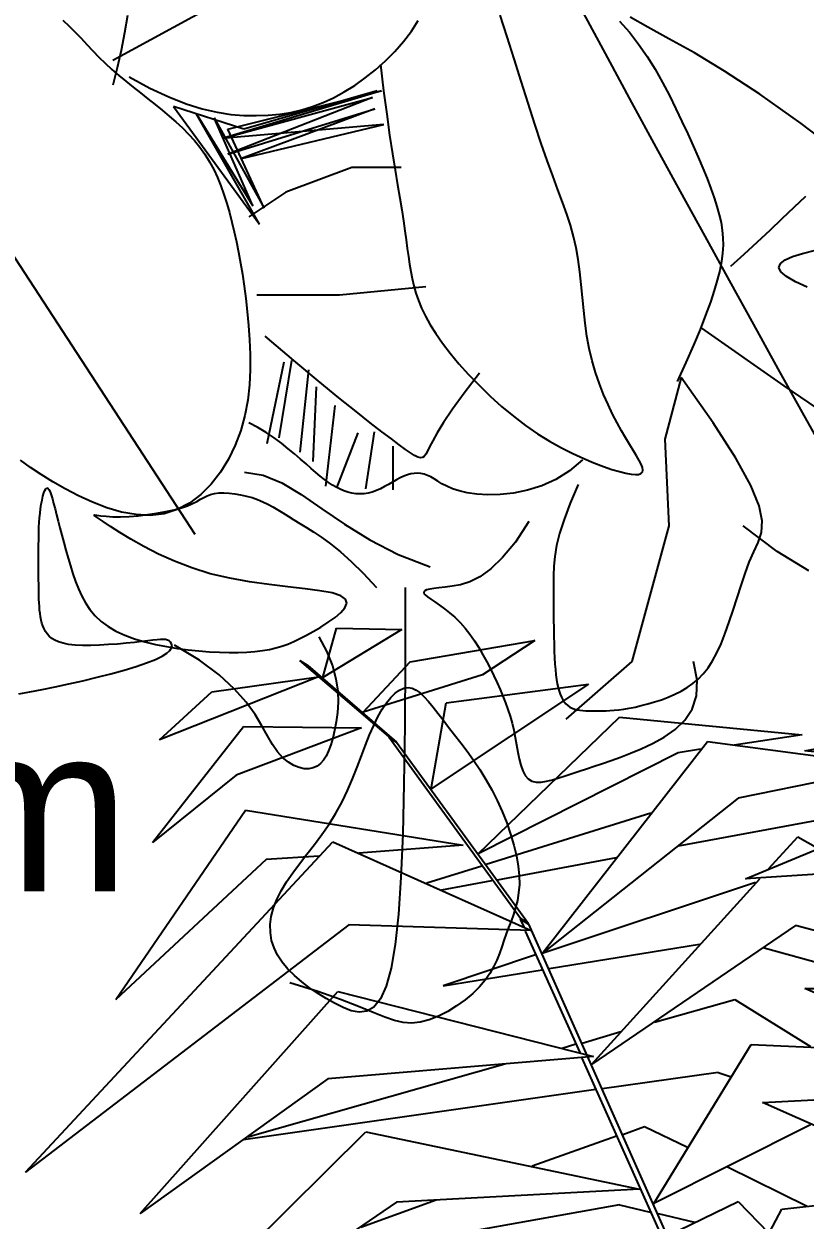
# Model space of a CAD drawing. Header units: metres. Extents: x 10 to 239, y 2 to 253.
# Drawn here: x 88.814 to 90.664, y 92.052 to 94.884 of the extents above; entities that cross this region are included whole.
import ezdxf

# ---------------------------------------------------------------- set-up
doc = ezdxf.new("R2010")
doc.units = ezdxf.units.M
doc.header["$MEASUREMENT"] = 0
for name, color, linetype in [('1', 7, 'Continuous'), ('1gris oscuro', 253, 'Continuous'), ('cot200', 9, 'Continuous')]:
    doc.layers.add(name, color=color, linetype=linetype)
doc.layers.add('barrera', color=7, linetype='Continuous', lineweight=0, true_color=0x9dbb63)
doc.layers.add('bloques ARBOLES', color=7, linetype='Continuous', true_color=0xb8d897)
doc.styles.add('Annotative', font='arial.ttf')

# ---------------------------------------------------------------- blocks, each defined once
blk = doc.blocks.new('A$C6F4E7DED')
for p, q in [((832.63, 623.35), (843.58, 629.59)), ((920.66, 617.45), (925.09, 630.84)), ((1105.67, 636.1), (1167.57, 602.6)), ((1158.35, 630.6), (1160.28, 619.83)), ((819.37, 616.16), (832.63, 623.35)), ((850.34, 627.08), (844.12, 620.19)), ((980.64, 620.83), (976.28, 627.51)), ((1322.96, 623.06), (1116.26, 306.06)), ((1194.82, 624.13), (1191.07, 620.36)), ((1198.77, 627.73), (1194.82, 624.13)), ((803.46, 607.26), (819.37, 616.16)), ((844.12, 620.19), (838.36, 612.81)), ((916.21, 603.57), (920.66, 617.45)), ((985.59, 614.37), (980.64, 620.83)), ((991.05, 608.17), (985.59, 614.37)), ((1160.28, 619.83), (1162.42, 608.88)), ((1187.43, 616.49), (1183.82, 612.55)), ((1191.07, 620.36), (1187.43, 616.49)), ((784.57, 595.95), (803.46, 607.26)), ((838.36, 612.81), (833.01, 605.05)), ((996.92, 602.28), (991.05, 608.17)), ((1162.42, 608.88), (1164.84, 597.92)), ((1180.16, 608.58), (1176.35, 604.65)), ((1183.82, 612.55), (1180.16, 608.58)), ((833.01, 605.05), (828.04, 597.02)), ((911.81, 589.56), (916.21, 603.57)), ((1003.11, 596.75), (996.92, 602.28)), ((999.92, 600.02), (997.99, 583.57)), ((1172.34, 600.79), (1168.14, 596.99)), ((1176.35, 604.65), (1172.34, 600.79)), ((762.37, 581.48), (784.57, 595.95)), ((828.04, 597.02), (823.41, 588.82)), ((1009.53, 591.63), (1003.11, 596.75)), ((1016.09, 586.98), (1009.53, 591.63)), ((1157.25, 592.29), (1144.29, 585.32)), ((1163.79, 593.24), (1159.33, 589.54)), ((1168.14, 596.99), (1163.79, 593.24)), ((1164.84, 597.92), (1167.57, 587.14)), ((823.41, 588.82), (819.08, 580.57)), ((907.49, 575.81), (911.81, 589.56)), ((1022.71, 582.84), (1016.09, 586.98)), ((1144.29, 585.32), (1132.43, 579.77)), ((1154.79, 585.88), (1150.21, 582.25)), ((1159.33, 589.54), (1154.79, 585.88)), ((736.53, 563.13), (762.37, 581.48)), ((819.08, 580.57), (815.03, 572.39)), ((997.99, 583.57), (996.09, 568.88)), ((1095.51, 559.56), (999.32, 583.59)), ((999.32, 583.59), (1098.34, 553.91)), ((1002.15, 583.59), (1085.61, 559.56)), ((1098.34, 553.91), (1004.98, 579.35)), ((1004.98, 579.35), (1095.51, 544.01)), ((1029.3, 579.25), (1022.71, 582.84)), ((1035.9, 576.21), (1029.3, 579.25)), ((1132.43, 579.77), (1121.55, 575.5)), ((1145.64, 578.64), (1141.1, 575.03)), ((1150.21, 582.25), (1145.64, 578.64)), ((815.03, 572.39), (811.22, 564.37)), ((903.32, 562.7), (907.49, 575.81)), ((1095.51, 544.01), (1003.57, 572.28)), ((1003.57, 572.28), (1087.02, 541.18)), ((1042.53, 573.68), (1035.9, 576.21)), ((1049.25, 571.65), (1042.53, 573.68)), ((1056.09, 570.09), (1049.25, 571.65)), ((1063.09, 568.98), (1056.09, 570.09)), ((1129.46, 573.69), (1075.71, 500.2)), ((1075.71, 500.2), (1115.31, 569.45)), ((1115.31, 569.45), (1079.95, 511.5)), ((1085.61, 559.56), (1129.46, 573.69)), ((1102.25, 570.17), (1093.6, 568.83)), ((1111.52, 572.35), (1102.25, 570.17)), ((1121.55, 575.5), (1111.52, 572.35)), ((1136.63, 571.43), (1132.27, 567.79)), ((1141.1, 575.03), (1136.63, 571.43)), ((706.71, 540.16), (736.53, 563.13)), ((811.22, 564.37), (807.62, 556.62)), ((899.34, 550.63), (903.32, 562.7)), ((996.09, 568.88), (994.23, 555.81)), ((1087.02, 541.18), (997.91, 562.39)), ((997.91, 562.39), (1096.92, 553.91)), ((1070.29, 568.3), (1063.09, 568.98)), ((1077.73, 568.02), (1070.29, 568.3)), ((1104, 566.63), (1072.88, 510.09)), ((1085.46, 568.16), (1077.73, 568.02)), ((1079.95, 511.5), (1104, 566.63)), ((1093.6, 568.83), (1085.46, 568.16)), ((1128.04, 564.1), (1123.97, 560.32)), ((1132.27, 567.79), (1128.04, 564.1)), ((807.62, 556.62), (804.23, 549.17)), ((994.23, 555.81), (992.46, 544.19)), ((1072.88, 510.09), (1095.51, 559.56)), ((1120.09, 556.44), (1116.43, 552.41)), ((1123.97, 560.32), (1120.09, 556.44)), ((804.23, 549.17), (801.07, 542.01)), ((895.59, 539.86), (899.34, 550.63)), ((1113, 548.21), (1109.85, 543.81)), ((1116.43, 552.41), (1113, 548.21)), ((801.07, 542.01), (798.16, 535.17)), ((892.11, 530.28), (895.59, 539.86)), ((992.46, 544.19), (990.78, 533.85)), ((1107, 539.2), (1104.41, 534.37)), ((1109.85, 543.81), (1107, 539.2)), ((798.16, 535.17), (795.52, 528.64)), ((987.03, 535.6), (1017.98, 535.6)), ((990.78, 533.85), (989.22, 524.64)), ((1017.98, 535.6), (1059.24, 520.13)), ((1104.41, 534.37), (1102.07, 529.33)), ((795.52, 528.64), (793.15, 522.46)), ((888.89, 521.67), (892.11, 530.28)), ((989.22, 524.64), (987.82, 516.4)), ((1099.94, 524.1), (1098, 518.68)), ((1102.07, 529.33), (1099.94, 524.1)), ((740.92, 510.73), (733.64, 517.69)), ((791.07, 516.61), (789.3, 511.11)), ((793.15, 522.46), (791.07, 516.61)), ((885.96, 513.8), (888.89, 521.67)), ((1059.24, 520.13), (1082.46, 504.67)), ((1098, 518.68), (1096.22, 513.08)), ((748.38, 503.62), (740.92, 510.73)), ((789.3, 511.11), (787.85, 505.96)), ((883.33, 506.45), (885.96, 513.8)), ((987.82, 516.4), (986.6, 508.97)), ((1096.22, 513.08), (1094.57, 507.31)), ((756.05, 496.36), (748.38, 503.62)), ((787.85, 505.96), (786.73, 501.07)), ((881.02, 499.41), (883.33, 506.45)), ((985.56, 502.19), (984.68, 495.97)), ((986.6, 508.97), (985.56, 502.19)), ((1094.57, 507.31), (1093.03, 501.39)), ((763.97, 488.96), (756.05, 496.36)), ((785.96, 496.32), (785.54, 491.62)), ((786.73, 501.07), (785.96, 496.32)), ((879.05, 492.45), (881.02, 499.41)), ((984.68, 495.97), (983.92, 490.24)), ((1091.56, 495.3), (1090.18, 489.03)), ((1093.03, 501.39), (1091.56, 495.3)), ((772.17, 481.42), (763.97, 488.96)), ((785.54, 491.62), (785.48, 486.87)), ((785.48, 486.87), (785.79, 481.94)), ((877.42, 485.34), (879.05, 492.45)), ((983.92, 490.24), (983.21, 484.91)), ((1090.18, 489.03), (1088.86, 482.53)), ((735.83, 481.83), (728.47, 483.72)), ((741.96, 479.87), (735.83, 481.83)), ((746.62, 477.78), (741.96, 479.87)), ((780.7, 473.75), (772.17, 481.42)), ((785.79, 481.94), (786.49, 476.74)), ((876.13, 477.93), (877.42, 485.34)), ((982.53, 479.91), (981.82, 475.14)), ((983.21, 484.91), (982.53, 479.91)), ((1088.86, 482.53), (1087.62, 475.77)), ((749.57, 475.53), (746.62, 477.78)), ((749.32, 470.31), (750.55, 473.06)), ((750.55, 473.06), (749.57, 475.53)), ((786.49, 476.74), (787.58, 471.17)), ((875.11, 470.22), (876.13, 477.93)), ((981.82, 475.14), (981.05, 470.54)), ((1087.62, 475.77), (1086.46, 468.71)), ((740.13, 464.03), (745.74, 467.27)), ((745.74, 467.27), (749.32, 470.31)), ((787.58, 471.17), (789.08, 465.11)), ((789.08, 465.11), (791.02, 458.49)), ((874.27, 462.31), (875.11, 470.22)), ((980.15, 466.02), (979.09, 461.5)), ((981.05, 470.54), (980.15, 466.02)), ((1086.46, 468.71), (1085.37, 461.31)), ((732.91, 460.71), (740.13, 464.03)), ((791.02, 458.49), (793.44, 451.19)), ((873.49, 454.26), (874.27, 462.31)), ((971.55, 460.86), (1025.72, 455.71)), ((977.8, 456.93), (976.21, 452.26)), ((979.09, 461.5), (977.8, 456.93)), ((1085.37, 461.31), (1084.35, 453.54)), ((793.44, 451.19), (796.39, 443.14)), ((872.7, 446.15), (873.49, 454.26)), ((976.21, 452.26), (974.24, 447.44)), ((1025.72, 455.71), (1077.3, 455.71)), ((1084.35, 453.54), (1083.42, 445.35)), ((796.39, 443.14), (799.9, 434.25)), ((871.79, 438.05), (872.7, 446.15)), ((971.83, 442.42), (968.91, 437.14)), ((974.24, 447.44), (971.83, 442.42)), ((1083.42, 445.35), (1082.57, 436.73)), ((747.17, 399.01), (798.75, 435.09)), ((799.9, 434.25), (804.02, 424.42)), ((870.68, 430.04), (871.79, 438.05)), ((968.91, 437.14), (965.4, 431.57)), ((1082.57, 436.73), (1081.9, 427.75)), ((869.25, 422.21), (870.68, 430.04)), ((965.4, 431.57), (961.24, 425.64)), ((1054.2, 414.79), (1072.14, 429.94)), ((1081.9, 427.75), (1081.51, 418.49)), ((804.02, 424.42), (808.78, 413.56)), ((867.45, 414.6), (869.25, 422.21)), ((956.38, 419.34), (950.87, 412.76)), ((961.24, 425.64), (956.38, 419.34)), ((808.78, 413.56), (814.23, 401.59)), ((865.31, 407.27), (867.45, 414.6)), ((950.87, 412.76), (944.82, 406.01)), ((1038.91, 402.06), (1054.2, 414.79)), ((1055.7, 414.86), (1063.69, 366.39)), ((1060.49, 413.8), (1071.15, 362.66)), ((1081.51, 418.49), (1081.51, 409.03)), ((862.89, 400.24), (865.31, 407.27)), ((938.03, 406.74), (947.51, 394.38)), ((944.82, 406.01), (938.29, 399.23)), ((1045.03, 409), (1050.37, 357.34)), ((1081.51, 409.03), (1082, 399.45)), ((705.91, 370.66), (747.17, 399.01)), ((791.62, 375.73), (811.65, 404.17)), ((811.65, 404.17), (821.97, 365.51)), ((860.28, 393.54), (862.89, 400.24)), ((938.29, 399.23), (931.39, 392.52)), ((1026.01, 391.48), (1038.91, 402.06)), ((1040.24, 398.35), (1042.37, 351.48)), ((1082, 399.45), (1083.08, 389.85)), ((857.52, 387.2), (860.28, 393.54)), ((931.39, 392.52), (924.18, 386.02)), ((947.51, 394.38), (954.87, 384.21)), ((1015.24, 382.8), (1026.01, 391.48)), ((1083.08, 389.85), (1084.85, 380.3)), ((854.68, 381.25), (857.52, 387.2)), ((924.18, 386.02), (916.77, 379.84)), ((954.87, 384.21), (960.42, 375.98)), ((1006.34, 375.77), (1015.24, 382.8)), ((1028.51, 386.63), (1032.24, 354.14)), ((777.39, 353.54), (791.62, 375.73)), ((849.05, 370.66), (851.84, 375.73)), ((851.84, 375.73), (854.68, 381.25)), ((916.77, 379.84), (909.23, 374.1)), ((960.42, 375.98), (964.46, 369.48)), ((999.06, 370.14), (1006.34, 375.77)), ((1076.83, 372.81), (1082.46, 375.82)), ((1084.85, 380.3), (1087.42, 370.9)), ((846.38, 366.07), (849.05, 370.66)), ((901.64, 368.9), (894.11, 364.25)), ((909.23, 374.1), (901.64, 368.9)), ((964.46, 369.48), (967.29, 364.47)), ((993.14, 365.66), (999.06, 370.14)), ((1003.99, 370.12), (1009.32, 334.44)), ((1014.12, 369.59), (1027.44, 334.97)), ((1066.62, 366.31), (1071.56, 369.62)), ((1071.56, 369.62), (1076.83, 372.81)), ((1087.42, 370.9), (1090.87, 361.74)), ((821.97, 365.51), (819.39, 311.39)), ((841.62, 358.28), (843.88, 361.95)), ((843.88, 361.95), (846.38, 366.07)), ((886.72, 360.12), (879.57, 356.49)), ((894.11, 364.25), (886.72, 360.12)), ((967.29, 364.47), (969.22, 360.72)), ((969.22, 360.72), (970.54, 357.99)), ((984.37, 359.17), (988.32, 362.07)), ((988.32, 362.07), (993.14, 365.66)), ((992.26, 361.07), (992.26, 333.9)), ((1053.71, 356.25), (1057.71, 359.56)), ((1057.71, 359.56), (1062.01, 362.93)), ((1062.01, 362.93), (1066.62, 366.31)), ((1090.87, 361.74), (1095.16, 352.98)), ((768.12, 336.58), (777.39, 353.54)), ((836.78, 349.83), (838.01, 352.23)), ((838.01, 352.23), (839.64, 355.04)), ((839.64, 355.04), (841.62, 358.28)), ((872.73, 353.35), (866.31, 350.67)), ((879.57, 356.49), (872.73, 353.35)), ((873.55, 352.63), (881.61, 345.71)), ((970.54, 357.99), (971.55, 356.06)), ((971.55, 356.06), (972.54, 354.73)), ((972.54, 354.73), (973.63, 353.98)), ((973.63, 353.98), (974.93, 353.81)), ((974.93, 353.81), (976.55, 354.24)), ((976.55, 354.24), (978.59, 355.26)), ((978.59, 355.26), (981.17, 356.91)), ((981.17, 356.91), (984.37, 359.17)), ((1032.24, 354.14), (1034.37, 336.03)), ((1046.56, 350.05), (1050, 353.06)), ((1050, 353.06), (1053.71, 356.25)), ((1095.16, 352.98), (1100.24, 344.8)), ((1219.05, 347.81), (1225.32, 352.3)), ((835.72, 346.18), (835.99, 347.82)), ((836.01, 344.92), (835.72, 346.18)), ((835.99, 347.82), (836.78, 349.83)), ((836.87, 344.02), (836.01, 344.92)), ((850.41, 345.2), (846.42, 344.19)), ((855.06, 346.61), (850.41, 345.2)), ((860.39, 348.43), (855.06, 346.61)), ((866.31, 350.67), (860.39, 348.43)), ((881.61, 345.71), (890.18, 340.33)), ((1037.66, 342.42), (1040.43, 344.73)), ((1040.43, 344.73), (1043.38, 347.27)), ((1043.38, 347.27), (1046.56, 350.05)), ((1085.03, 344.89), (1073.49, 343.09)), ((1100.24, 344.8), (1106.05, 337.38)), ((1212.39, 343.35), (1219.05, 347.81)), ((838.33, 343.49), (836.87, 344.02)), ((840.4, 343.34), (838.33, 343.49)), ((843.09, 343.57), (840.4, 343.34)), ((846.42, 344.19), (843.09, 343.57)), ((876.13, 337.16), (881.23, 325.47)), ((890.18, 340.33), (899.03, 336.32)), ((958.5, 336.04), (961.51, 337.62)), ((961.51, 337.62), (964.11, 339.18)), ((964.11, 339.18), (966.41, 340.63)), ((966.41, 340.63), (968.54, 341.89)), ((968.54, 341.89), (970.62, 342.88)), ((970.62, 342.88), (972.68, 343.59)), ((972.68, 343.59), (974.72, 344.02)), ((974.72, 344.02), (976.77, 344.2)), ((976.77, 344.2), (978.83, 344.11)), ((978.83, 344.11), (980.94, 343.76)), ((980.94, 343.76), (983.09, 343.16)), ((983.09, 343.16), (985.31, 342.32)), ((985.31, 342.32), (987.6, 341.24)), ((987.6, 341.24), (989.97, 339.99)), ((989.97, 339.99), (992.4, 338.63)), ((992.4, 338.63), (994.87, 337.22)), ((994.87, 337.22), (997.39, 335.83)), ((1030.09, 336.82), (1032.53, 338.47)), ((1032.53, 338.47), (1035.04, 340.33)), ((1035.04, 340.33), (1037.66, 342.42)), ((1061.82, 338.17), (1049.67, 330.9)), ((1073.49, 343.09), (1061.82, 338.17)), ((1106.05, 337.38), (1112.54, 330.9)), ((1197.37, 334.38), (1205.19, 338.88)), ((1205.19, 338.88), (1212.39, 343.35)), ((762.94, 323.85), (768.12, 336.58)), ((899.03, 336.32), (907.94, 333.51)), ((907.94, 333.51), (916.68, 331.75)), ((916.68, 331.75), (925.05, 330.88)), ((925.05, 330.88), (932.81, 330.73)), ((932.81, 330.73), (939.74, 331.15)), ((939.74, 331.15), (945.69, 331.98)), ((945.69, 331.98), (950.71, 333.13)), ((950.71, 333.13), (954.94, 334.51)), ((954.94, 334.51), (958.5, 336.04)), ((997.39, 335.83), (999.94, 334.53)), ((999.94, 334.53), (1002.5, 333.37)), ((1002.5, 333.37), (1005.08, 332.44)), ((1005.08, 332.44), (1007.66, 331.77)), ((1007.66, 331.77), (1010.23, 331.38)), ((1010.23, 331.38), (1012.8, 331.25)), ((1012.8, 331.25), (1015.34, 331.36)), ((1015.34, 331.36), (1017.87, 331.73)), ((1017.87, 331.73), (1020.38, 332.32)), ((1020.38, 332.32), (1022.85, 333.13)), ((1022.85, 333.13), (1025.29, 334.16)), ((1025.29, 334.16), (1027.69, 335.39)), ((1027.69, 335.39), (1030.09, 336.82)), ((1049.67, 330.9), (1036.68, 322.02)), ((1083.94, 329.95), (1080.34, 328.92)), ((1087.59, 330.79), (1083.94, 329.95)), ((1091.21, 331.42), (1087.59, 330.79)), ((1094.74, 331.83), (1091.21, 331.42)), ((1098.08, 332), (1094.74, 331.83)), ((1101.18, 331.92), (1098.08, 332)), ((1103.95, 331.58), (1101.18, 331.92)), ((1106.35, 330.96), (1103.95, 331.58)), ((1108.5, 330.11), (1106.35, 330.96)), ((1110.55, 329.07), (1108.5, 330.11)), ((1112.54, 330.9), (1119.64, 325.53)), ((1180.25, 326), (1189.01, 330.01)), ((1189.01, 330.01), (1197.37, 334.38)), ((1206.14, 330.67), (1205.4, 328.21)), ((1206.85, 332.62), (1206.14, 330.67)), ((1207.53, 334.03), (1206.85, 332.62)), ((1208.19, 334.84), (1207.53, 334.03)), ((1208.83, 335.02), (1208.19, 334.84)), ((1209.47, 334.53), (1208.83, 335.02)), ((1210.11, 333.44), (1209.47, 334.53)), ((1210.72, 331.84), (1210.11, 333.44)), ((1211.3, 329.81), (1210.72, 331.84)), ((1211.85, 327.44), (1211.3, 329.81)), ((761.02, 314.34), (762.94, 323.85)), ((881.23, 325.47), (885.07, 315.35)), ((1036.68, 322.02), (1022.47, 312.3)), ((1067.31, 323.15), (1064.21, 321.33)), ((1070.41, 324.82), (1067.31, 323.15)), ((1073.57, 326.35), (1070.41, 324.82)), ((1076.87, 327.71), (1073.57, 326.35)), ((1080.34, 328.92), (1076.87, 327.71)), ((1112.65, 327.88), (1110.55, 329.07)), ((1114.95, 326.58), (1112.65, 327.88)), ((1117.61, 325.24), (1114.95, 326.58)), ((1120.77, 323.88), (1117.61, 325.24)), ((1119.64, 325.53), (1127.31, 321.46)), ((1124.58, 322.56), (1120.77, 323.88)), ((1129.14, 321.32), (1124.58, 322.56)), ((1162.12, 319.92), (1171.24, 322.57)), ((1171.24, 322.57), (1180.25, 326)), ((1203.74, 321.96), (1202.81, 318.26)), ((1204.6, 325.29), (1203.74, 321.96)), ((1205.4, 328.21), (1204.6, 325.29)), ((1212.34, 324.81), (1211.85, 327.44)), ((1212.77, 322.01), (1212.34, 324.81)), ((1213.13, 319.12), (1212.77, 322.01)), ((885.07, 315.35), (887.82, 306.57)), ((1054.22, 315.04), (1050.43, 312.68)), ((1057.74, 317.26), (1054.22, 315.04)), ((1061.04, 319.36), (1057.74, 317.26)), ((1064.21, 321.33), (1061.04, 319.36)), ((1127.31, 321.46), (1135.49, 318.87)), ((1134.32, 320.18), (1129.14, 321.32)), ((1139.92, 319.17), (1134.32, 320.18)), ((1135.49, 318.87), (1144.11, 317.85)), ((1145.75, 318.32), (1139.92, 319.17)), ((1144.11, 317.85), (1153.03, 318.28)), ((1151.62, 317.65), (1145.75, 318.32)), ((1157.34, 317.18), (1151.62, 317.65)), ((1153.03, 318.28), (1162.12, 319.92)), ((1162.72, 316.95), (1157.34, 317.18)), ((1167.57, 316.98), (1162.72, 316.95)), ((1171.7, 317.25), (1167.57, 316.98)), ((1175.03, 317.65), (1171.7, 317.25)), ((1173.58, 313.97), (1176.78, 316.09)), ((1177.48, 318.03), (1175.03, 317.65)), ((1176.78, 316.09), (1178.69, 317.4)), ((1178.96, 318.21), (1177.48, 318.03)), ((1178.69, 317.4), (1179.39, 318.05)), ((1179.39, 318.05), (1178.96, 318.21)), ((1202.81, 318.26), (1201.81, 314.25)), ((1213.41, 316.23), (1213.13, 319.12)), ((1213.63, 313.35), (1213.41, 316.23)), ((751.56, 295.24), (772.96, 311.39)), ((761.51, 307.04), (761.02, 314.34)), ((763.55, 300.96), (761.51, 307.04)), ((819.39, 311.39), (842.6, 226.35)), ((907.08, 313.97), (915.54, 301.15)), ((1022.47, 312.3), (1006.69, 302.49)), ((1041.76, 307.35), (1036.76, 304.01)), ((1046.3, 310.17), (1041.76, 307.35)), ((1050.43, 312.68), (1046.3, 310.17)), ((1156.22, 302.89), (1163.23, 307.18)), ((1163.23, 307.18), (1169.05, 310.95)), ((1169.05, 310.95), (1173.58, 313.97)), ((1200.72, 309.96), (1199.55, 305.45)), ((1201.81, 314.25), (1200.72, 309.96)), ((1213.78, 310.49), (1213.63, 313.35)), ((1213.88, 307.69), (1213.78, 310.49)), ((1213.94, 304.94), (1213.88, 307.69)), ((766.3, 295.07), (763.55, 300.96)), ((887.82, 306.57), (889.67, 298.91)), ((915.54, 301.15), (923.49, 291.4)), ((1006.69, 302.49), (988.98, 293.35)), ((1031.22, 299.96), (1025.09, 295)), ((1036.76, 304.01), (1031.22, 299.96)), ((1148.12, 298.29), (1156.22, 302.89)), ((1198.3, 300.76), (1196.97, 295.96)), ((1199.55, 305.45), (1198.3, 300.76)), ((1213.98, 302.27), (1213.94, 304.94)), ((1213.99, 299.69), (1213.98, 302.27)), ((1213.99, 297.22), (1213.99, 299.69)), ((731.84, 283.13), (751.56, 295.24)), ((769.06, 288.58), (766.3, 295.07)), ((889.67, 298.91), (890.79, 292.12)), ((890.79, 292.12), (891.36, 285.97)), ((988.98, 293.35), (968.97, 285.62)), ((1025.09, 295), (1018.3, 288.94)), ((1128.97, 289.09), (1139, 293.62)), ((1139, 293.62), (1148.12, 298.29)), ((1196.97, 295.96), (1195.56, 291.09)), ((1213.99, 294.86), (1213.99, 297.22)), ((1213.99, 292.6), (1213.99, 294.86)), ((1213.99, 290.4), (1213.99, 292.6)), ((771.7, 281.49), (769.06, 288.58)), ((891.36, 285.97), (891.57, 280.24)), ((923.49, 291.4), (930.92, 284.29)), ((1018.3, 288.94), (1010.79, 281.59)), ((1106.53, 281.33), (1118.12, 284.91)), ((1118.12, 284.91), (1128.97, 289.09)), ((1194.07, 286.19), (1192.5, 281.33)), ((1195.56, 291.09), (1194.07, 286.19)), ((1213.99, 288.25), (1213.99, 290.4)), ((1213.99, 286.12), (1213.99, 288.25)), ((1213.99, 283.99), (1213.99, 286.12)), ((774.25, 273.99), (771.7, 281.49)), ((891.57, 280.24), (891.6, 274.67)), ((930.92, 284.29), (937.81, 279.37)), ((937.81, 279.37), (944.13, 276.21)), ((1010.79, 281.59), (1002.5, 272.74)), ((1081.92, 276.28), (1094.34, 278.48)), ((1094.34, 278.48), (1106.53, 281.33)), ((1192.5, 281.33), (1190.83, 276.54)), ((1213.98, 274.97), (1213.99, 277.32)), ((1213.99, 281.83), (1213.99, 283.99)), ((1213.99, 279.61), (1213.99, 281.83)), ((1213.99, 277.32), (1213.99, 279.61)), ((776.75, 266.29), (774.25, 273.99)), ((891.6, 274.67), (891.6, 269.09)), ((944.13, 276.21), (949.87, 274.38)), ((949.87, 274.38), (955.01, 273.44)), ((955.01, 273.44), (959.52, 272.95)), ((959.52, 272.95), (963.39, 272.55)), ((963.39, 272.55), (966.6, 272.15)), ((966.6, 272.15), (969.17, 271.71)), ((969.17, 271.71), (971.07, 271.21)), ((971.07, 271.21), (972.31, 270.61)), ((972.31, 270.61), (972.88, 269.9)), ((972.88, 269.9), (972.77, 269.04)), ((984.45, 272.74), (984.52, 226.93)), ((1030.27, 269.3), (1037.86, 270.7)), ((1037.86, 270.7), (1047.22, 271.93)), ((1047.22, 271.93), (1057.95, 273.17)), ((1057.95, 273.17), (1069.65, 274.56)), ((1069.65, 274.56), (1081.92, 276.28)), ((1189.01, 271.87), (1186.96, 267.35)), ((1190.83, 276.54), (1189.01, 271.87)), ((1213.88, 267.75), (1213.94, 270.16)), ((1213.94, 270.16), (1213.97, 272.57)), ((1213.97, 272.57), (1213.98, 274.97)), ((779.22, 258.6), (776.75, 266.29)), ((891.59, 263.51), (891.58, 257.97)), ((891.6, 269.09), (891.59, 263.51)), ((965.99, 263.63), (963.12, 261.68)), ((968.5, 265.33), (965.99, 263.63)), ((970.53, 266.78), (968.5, 265.33)), ((971.98, 268.01), (970.53, 266.78)), ((972.77, 269.04), (971.98, 268.01)), ((1021.13, 262.89), (1021.89, 265.43)), ((1022.21, 260.06), (1021.13, 262.89)), ((1021.89, 265.43), (1024.86, 267.58)), ((1024.86, 267.58), (1030.27, 269.3)), ((1184.6, 263.02), (1181.86, 258.91)), ((1186.96, 267.35), (1184.6, 263.02)), ((1213.56, 260.71), (1213.7, 263)), ((1213.7, 263), (1213.81, 265.35)), ((1213.81, 265.35), (1213.88, 267.75)), ((781.68, 251.1), (779.22, 258.6)), ((891.58, 257.97), (891.55, 252.52)), ((956.69, 256.9), (953.35, 254.04)), ((959.98, 259.44), (956.69, 256.9)), ((963.12, 261.68), (959.98, 259.44)), ((1024.75, 257.06), (1022.21, 260.06)), ((1028.37, 253.98), (1024.75, 257.06)), ((1178.65, 255.05), (1174.92, 251.49)), ((1181.86, 258.91), (1178.65, 255.05)), ((1212.83, 254.31), (1213.14, 256.36)), ((1213.14, 256.36), (1213.38, 258.5)), ((1213.38, 258.5), (1213.56, 260.71)), ((784.17, 244.01), (781.68, 251.1)), ((891.5, 247.23), (891.42, 242.14)), ((891.55, 252.52), (891.5, 247.23)), ((946.92, 247.28), (943.93, 243.42)), ((950.06, 250.83), (946.92, 247.28)), ((953.35, 254.04), (950.06, 250.83)), ((1032.71, 250.91), (1028.37, 253.98)), ((1037.4, 247.97), (1032.71, 250.91)), ((1042.05, 245.25), (1037.4, 247.97)), ((1170.57, 248.26), (1165.58, 245.37)), ((1174.92, 251.49), (1170.57, 248.26)), ((1210.58, 246.9), (1211.32, 248.63)), ((1211.32, 248.63), (1211.94, 250.44)), ((1211.94, 250.44), (1212.43, 252.34)), ((1212.43, 252.34), (1212.83, 254.31)), ((786.72, 237.52), (784.17, 244.01)), ((891.42, 242.14), (891.31, 237.31)), ((943.93, 243.42), (941.09, 239.33)), ((1038.61, 241.81), (1033.62, 232.45)), ((1046.38, 242.83), (1042.05, 245.25)), ((1050.4, 240.71), (1046.38, 242.83)), ((1054.23, 238.88), (1050.4, 240.71)), ((1132.32, 239.24), (1133.34, 239.76)), ((1133.34, 239.76), (1134.52, 240.07)), ((1134.52, 240.07), (1135.94, 240.19)), ((1135.94, 240.19), (1137.69, 240.15)), ((1137.69, 240.15), (1139.84, 239.96)), ((1139.84, 239.96), (1142.47, 239.66)), ((1142.47, 239.66), (1145.67, 239.26)), ((1153.94, 240.61), (1147.52, 238.7)), ((1160, 242.83), (1153.94, 240.61)), ((1165.58, 245.37), (1160, 242.83)), ((1201.48, 238.62), (1203.83, 239.67)), ((1203.83, 239.67), (1205.77, 240.87)), ((1205.77, 240.87), (1207.35, 242.22)), ((1207.35, 242.22), (1208.63, 243.68)), ((1208.63, 243.68), (1209.69, 245.25)), ((1209.69, 245.25), (1210.58, 246.9)), ((789.34, 231.79), (786.72, 237.52)), ((891.17, 232.79), (890.99, 228.62)), ((891.31, 237.31), (891.17, 232.79)), ((938.4, 235.05), (935.85, 230.65)), ((941.09, 239.33), (938.4, 235.05)), ((1033.62, 232.45), (1030.11, 223.68)), ((1057.95, 237.3), (1054.23, 238.88)), ((1061.68, 235.97), (1057.95, 237.3)), ((1065.5, 234.86), (1061.68, 235.97)), ((1069.53, 233.95), (1065.5, 234.86)), ((1073.86, 233.22), (1069.53, 233.95)), ((1078.57, 232.66), (1073.86, 233.22)), ((1083.65, 232.26), (1078.57, 232.66)), ((1089.08, 232.04), (1083.65, 232.26)), ((1100.83, 232.12), (1094.81, 231.99)), ((1107.1, 232.44), (1100.83, 232.12)), ((1113.6, 232.95), (1107.1, 232.44)), ((1113.26, 227.13), (1128.88, 236.66)), ((1120.28, 233.65), (1113.6, 232.95)), ((1127.12, 234.56), (1120.28, 233.65)), ((1134, 235.69), (1127.12, 234.56)), ((1130.5, 236.28), (1130.76, 237.48)), ((1130.81, 234.89), (1130.5, 236.28)), ((1130.76, 237.48), (1131.42, 238.47)), ((1131.85, 233.31), (1130.81, 234.89)), ((1131.42, 238.47), (1132.32, 239.24)), ((1133.77, 231.56), (1131.85, 233.31)), ((1140.84, 237.06), (1134, 235.69)), ((1147.52, 238.7), (1140.84, 237.06)), ((1145.67, 239.26), (1149.51, 238.81)), ((1149.51, 238.81), (1154.04, 238.31)), ((1154.04, 238.31), (1159.11, 237.81)), ((1159.11, 237.81), (1164.56, 237.33)), ((1164.56, 237.33), (1170.2, 236.93)), ((1170.2, 236.93), (1175.86, 236.62)), ((1175.86, 236.62), (1181.37, 236.45)), ((1181.37, 236.45), (1186.54, 236.45)), ((1186.54, 236.45), (1191.21, 236.66)), ((1191.21, 236.66), (1195.23, 237.1)), ((1195.23, 237.1), (1198.63, 237.76)), ((1198.63, 237.76), (1201.48, 238.62)), ((792.06, 226.79), (789.34, 231.79)), ((794.91, 222.44), (792.06, 226.79)), ((801.6, 214.72), (803.91, 226.35)), ((842.6, 226.35), (883.86, 190.27)), ((890.76, 224.79), (890.48, 221.29)), ((890.99, 228.62), (890.76, 224.79)), ((933.44, 226.19), (931.16, 221.73)), ((935.85, 230.65), (933.44, 226.19)), ((984.52, 226.93), (984.77, 186.02)), ((1094.81, 231.99), (1089.08, 232.04)), ((1100.9, 217.93), (1113.26, 227.13)), ((1136.74, 229.67), (1133.77, 231.56)), ((1140.92, 227.64), (1136.74, 229.67)), ((1146.4, 225.49), (1140.92, 227.64)), ((1153.02, 223.26), (1146.4, 225.49)), ((797.89, 218.67), (794.91, 222.44)), ((801.04, 215.41), (797.89, 218.67)), ((890.15, 218.08), (889.76, 215.16)), ((890.48, 221.29), (890.15, 218.08)), ((929, 217.33), (926.96, 213.04)), ((931.16, 221.73), (929, 217.33)), ((1030.11, 223.68), (1027.89, 215.5)), ((1091.31, 209.14), (1100.9, 217.93)), ((1160.55, 220.99), (1153.02, 223.26)), ((1168.75, 218.73), (1160.55, 220.99)), ((1177.39, 216.5), (1168.75, 218.73)), ((804.37, 212.57), (801.04, 215.41)), ((802.07, 204.84), (801.6, 214.72)), ((807.9, 210.09), (804.37, 212.57)), ((811.65, 207.88), (807.9, 210.09)), ((888.77, 210.08), (888.16, 207.88)), ((889.3, 212.5), (888.77, 210.08)), ((889.76, 215.16), (889.3, 212.5)), ((926.96, 213.04), (925.06, 208.83)), ((980.18, 209.64), (977.67, 208.51)), ((982.73, 210.03), (980.18, 209.64)), ((985.35, 209.63), (982.73, 210.03)), ((988.02, 208.45), (985.35, 209.63)), ((1027.89, 215.5), (1026.74, 207.91)), ((1186.25, 214.35), (1177.39, 216.5)), ((1195.09, 212.32), (1186.25, 214.35)), ((1203.67, 210.46), (1195.09, 212.32)), ((1211.81, 208.79), (1203.67, 210.46)), ((804.85, 196.52), (802.07, 204.84)), ((815.63, 205.89), (811.65, 207.88)), ((819.78, 204.09), (815.63, 205.89)), ((824.03, 202.48), (819.78, 204.09)), ((828.31, 201.06), (824.03, 202.48)), ((885.84, 202.48), (884.89, 201.06)), ((886.71, 204.09), (885.84, 202.48)), ((887.48, 205.89), (886.71, 204.09)), ((888.16, 207.88), (887.48, 205.89)), ((923.28, 204.67), (921.64, 200.53)), ((925.06, 208.83), (923.28, 204.67)), ((972.57, 204.28), (969.9, 201.33)), ((975.15, 206.7), (972.57, 204.28)), ((977.67, 208.51), (975.15, 206.7)), ((990.74, 206.52), (988.02, 208.45)), ((993.48, 203.85), (990.74, 206.52)), ((996.21, 200.49), (993.48, 203.85)), ((1026.74, 207.91), (1026.45, 200.89)), ((1083.99, 200.85), (1091.31, 209.14)), ((1219.42, 207.37), (1211.81, 208.79)), ((1226.46, 206.23), (1219.42, 207.37)), ((809.47, 189.57), (804.85, 196.52)), ((832.55, 199.82), (828.31, 201.06)), ((836.67, 198.76), (832.55, 199.82)), ((840.62, 197.87), (836.67, 198.76)), ((844.32, 197.14), (840.62, 197.87)), ((847.71, 196.58), (844.32, 197.14)), ((850.81, 196.15), (847.71, 196.58)), ((853.66, 195.85), (850.81, 196.15)), ((856.3, 195.64), (853.66, 195.85)), ((858.75, 195.52), (856.3, 195.64)), ((861.06, 195.45), (858.75, 195.52)), ((863.26, 195.43), (861.06, 195.45)), ((865.38, 195.43), (863.26, 195.43)), ((867.45, 195.43), (865.38, 195.43)), ((869.48, 195.45), (867.45, 195.43)), ((871.44, 195.52), (869.48, 195.45)), ((873.33, 195.64), (871.44, 195.52)), ((875.14, 195.85), (873.33, 195.64)), ((876.87, 196.15), (875.14, 195.85)), ((878.49, 196.58), (876.87, 196.15)), ((880, 197.14), (878.49, 196.58)), ((881.39, 197.87), (880, 197.14)), ((882.66, 198.76), (881.39, 197.87)), ((883.83, 199.82), (882.66, 198.76)), ((884.89, 201.06), (883.83, 199.82)), ((920.14, 196.36), (918.78, 192.14)), ((921.64, 200.53), (920.14, 196.36)), ((967.07, 197.89), (964.06, 194.04)), ((969.9, 201.33), (967.07, 197.89)), ((998.93, 196.44), (996.21, 200.49)), ((1001.61, 191.74), (998.93, 196.44)), ((1026.45, 200.89), (1026.82, 194.43)), ((1078.45, 193.14), (1083.99, 200.85)), ((815.45, 183.81), (809.47, 189.57)), ((917.58, 187.83), (916.53, 183.4)), ((918.78, 192.14), (917.58, 187.83)), ((960.81, 189.84), (957.29, 185.35)), ((964.06, 194.04), (960.81, 189.84)), ((1004.22, 186.41), (1001.61, 191.74)), ((1026.82, 194.43), (1027.65, 188.53)), ((1027.65, 188.53), (1028.72, 183.18)), ((1074.2, 186.1), (1078.45, 193.14)), ((822.32, 179.06), (815.45, 183.81)), ((916.53, 183.4), (915.63, 178.83)), ((953.56, 180.58), (949.68, 175.53)), ((957.29, 185.35), (953.56, 180.58)), ((984.77, 186.02), (985.25, 149.86)), ((1006.77, 180.49), (1004.22, 186.41)), ((1009.31, 174.07), (1006.77, 180.49)), ((1028.72, 183.18), (1029.88, 178.38)), ((1067.63, 174.38), (1070.76, 179.82)), ((1070.76, 179.82), (1074.2, 186.1)), ((829.59, 175.12), (822.32, 179.06)), ((836.8, 171.8), (829.59, 175.12)), ((914.82, 174.23), (914.02, 169.71)), ((915.63, 178.83), (914.82, 174.23)), ((949.68, 175.53), (945.71, 170.19)), ((1011.89, 167.27), (1009.31, 174.07)), ((1029.88, 178.38), (1031.11, 174.12)), ((1031.11, 174.12), (1032.45, 170.4)), ((1064.4, 169.84), (1067.63, 174.38)), ((843.54, 168.95), (836.8, 171.8)), ((849.8, 166.49), (843.54, 168.95)), ((855.62, 164.34), (849.8, 166.49)), ((913.15, 165.41), (912.14, 161.46)), ((914.02, 169.71), (913.15, 165.41)), ((945.71, 170.19), (941.72, 164.58)), ((1014.59, 160.21), (1011.89, 167.27)), ((1032.45, 170.4), (1033.94, 167.21)), ((1033.94, 167.21), (1035.6, 164.56)), ((1057.66, 163.34), (1061.06, 166.18)), ((1061.06, 166.18), (1064.4, 169.84)), ((861.06, 162.46), (855.62, 164.34)), ((866.16, 160.78), (861.06, 162.46)), ((870.98, 159.24), (866.16, 160.78)), ((875.57, 157.78), (870.98, 159.24)), ((880, 156.34), (875.57, 157.78)), ((910.91, 157.97), (909.39, 155.08)), ((912.14, 161.46), (910.91, 157.97)), ((937.78, 158.68), (933.94, 152.5)), ((941.72, 164.58), (937.78, 158.68)), ((1017.47, 152.98), (1014.59, 160.21)), ((1035.6, 164.56), (1037.49, 162.44)), ((1037.49, 162.44), (1039.63, 160.84)), ((1039.63, 160.84), (1042.05, 159.78)), ((1042.05, 159.78), (1044.78, 159.24)), ((1044.78, 159.24), (1047.77, 159.28)), ((1047.77, 159.28), (1050.95, 159.94)), ((1050.95, 159.94), (1054.27, 161.28)), ((1054.27, 161.28), (1057.66, 163.34)), ((884.28, 154.89), (880, 156.34)), ((888.4, 153.51), (884.28, 154.89)), ((892.33, 152.31), (888.4, 153.51)), ((896.01, 151.4), (892.33, 152.31)), ((899.41, 150.9), (896.01, 151.4)), ((902.48, 150.9), (899.41, 150.9)), ((905.2, 151.54), (902.48, 150.9)), ((907.51, 152.9), (905.2, 151.54)), ((909.39, 155.08), (907.51, 152.9)), ((933.94, 152.5), (930.29, 146.03)), ((985.25, 149.86), (986.03, 118.28)), ((1020.6, 145.7), (1017.47, 152.98)), ((930.29, 146.03), (926.87, 139.3)), ((1024.05, 138.48), (1020.6, 145.7)), ((926.87, 139.3), (923.73, 132.39)), ((1027.86, 131.43), (1024.05, 138.48)), ((923.73, 132.39), (920.92, 125.38)), ((1032.09, 124.64), (1027.86, 131.43)), ((920.92, 125.38), (918.47, 118.38)), ((1036.62, 118.11), (1032.09, 124.64)), ((918.47, 118.38), (916.42, 111.48)), ((986.03, 118.28), (987.17, 91.1)), ((1041.31, 111.81), (1036.62, 118.11)), ((916.42, 111.48), (914.81, 104.78)), ((1046.03, 105.71), (1041.31, 111.81)), ((1050.62, 99.8), (1046.03, 105.71)), ((913.69, 98.37), (913.09, 92.34)), ((914.81, 104.78), (913.69, 98.37)), ((1054.94, 94.04), (1050.62, 99.8)), ((913.09, 92.34), (913.04, 86.78)), ((987.17, 91.1), (988.71, 68.16)), ((1058.87, 88.42), (1054.94, 94.04)), ((913.04, 86.78), (913.46, 81.63)), ((1062.25, 82.89), (1058.87, 88.42)), ((1064.97, 77.46), (1062.25, 82.89)), ((913.46, 81.63), (914.28, 76.83)), ((914.28, 76.83), (915.4, 72.32)), ((1067, 72.12), (1064.97, 77.46)), ((915.4, 72.32), (916.75, 68.03)), ((916.75, 68.03), (918.23, 63.9)), ((988.71, 68.16), (990.72, 49.31)), ((1068.33, 66.87), (1067, 72.12)), ((918.23, 63.9), (919.76, 59.85)), ((1068.97, 61.74), (1068.33, 66.87)), ((1068.9, 56.73), (1068.97, 61.74)), ((919.76, 59.85), (921.26, 55.84)), ((921.26, 55.84), (922.67, 51.79)), ((1068.12, 51.85), (1068.9, 56.73)), ((922.67, 51.79), (924.06, 47.71)), ((924.06, 47.71), (925.55, 43.6)), ((990.72, 49.31), (993.26, 34.36)), ((1064.4, 42.52), (1066.62, 47.11)), ((1066.62, 47.11), (1068.12, 51.85)), ((925.55, 43.6), (927.23, 39.46)), ((927.23, 39.46), (929.21, 35.3)), ((1057.92, 33.84), (1061.48, 38.09)), ((1061.48, 38.09), (1064.4, 42.52)), ((929.21, 35.3), (931.6, 31.13)), ((931.6, 31.13), (934.5, 26.95)), ((993.26, 34.36), (996.36, 23.11)), ((1053.83, 29.76), (1057.92, 33.84)), ((934.5, 26.95), (938.03, 22.76)), ((938.03, 22.76), (942.23, 18.6)), ((996.36, 23.11), (999.98, 15.17)), ((1039.17, 19.8), (1056.66, 25.34)), ((1044.43, 22.2), (1049.3, 25.88)), ((1049.3, 25.88), (1053.83, 29.76)), ((942.23, 18.6), (947.03, 14.56)), ((999.98, 15.17), (1004.05, 10.1)), ((1025.01, 14.8), (1039.17, 19.8)), ((1028.72, 12.46), (1034.05, 15.47)), ((1034.05, 15.47), (1039.32, 18.72)), ((1039.32, 18.72), (1044.43, 22.2)), ((947.03, 14.56), (952.28, 10.77)), ((952.28, 10.77), (957.85, 7.36)), ((1004.05, 10.1), (1008.49, 7.46)), ((1004.6, 6.71), (1013.66, 10.41)), ((1013.25, 6.82), (1018.26, 7.72)), ((1013.66, 10.41), (1025.01, 14.8)), ((1018.26, 7.72), (1023.44, 9.75)), ((1023.44, 9.75), (1028.72, 12.46)), ((957.85, 7.36), (963.6, 4.45)), ((963.6, 4.45), (969.4, 2.17)), ((969.4, 2.17), (975.1, 0.64)), ((975.1, 0.64), (980.58, 0)), ((980.58, 0), (985.81, 0.33)), ((985.81, 0.33), (991.2, 1.6)), ((991.2, 1.6), (997.29, 3.75)), ((997.29, 3.75), (1004.6, 6.71)), ((1008.49, 7.46), (1013.25, 6.82))]:
    blk.add_line(p, q)
blk = doc.blocks.new('A$C16B70096')
for p, q in [((1337, 1513), (1291.5, 1512)), ((1291.5, 1512), (1346.5, 1478.5)), ((1346.5, 1478.5), (1337, 1513)), ((1198.5, 1504.5), (1235, 1480.5)), ((1285.5, 1489.5), (1198.5, 1504.5)), ((1318.5, 1454.5), (1285.5, 1489.5)), ((1357, 1487), (1295, 1433.5)), ((1300.5, 1437.5), (1362.5, 1490.5)), ((1362.5, 1490.5), (1357, 1487)), ((1235, 1480.5), (1318.5, 1454.5)), ((1424, 1468.5), (1349.5, 1479)), ((1349.5, 1479), (1460.5, 1435)), ((1161, 1474), (1271, 1401)), ((1260.5, 1461), (1161, 1474)), ((1271, 1401), (1260.5, 1461)), ((1460.5, 1435), (1424, 1468.5)), ((1010, 1427.5), (848, 1458)), ((1139.5, 1451), (1012, 1438.5)), ((1238, 1355.5), (1139.5, 1451)), ((1402, 1444.5), (1319.5, 1443.5)), ((1465.5, 1363.5), (1402, 1444.5)), ((1012, 1438.5), (1059.5, 1431.5)), ((1208.5, 1310.5), (1300.5, 1437)), ((1295, 1433.5), (1300.5, 1437.5)), ((1300.5, 1437), (1295, 1433.5)), ((1319.5, 1443.5), (1407, 1410.5)), ((876, 1412.5), (1010, 1427.5)), ((1078, 1434), (948, 1416.5)), ((1193.5, 1286), (1078, 1434)), ((1083, 1428.5), (1098.5, 1426)), ((1295, 1433.5), (1203, 1307)), ((1098.5, 1426), (1238, 1355.5)), ((948, 1416.5), (1056.5, 1394.5)), ((1407, 1410.5), (1465.5, 1363.5)), ((1056.5, 1394.5), (1193.5, 1286)), ((1051.5, 1338), (922, 1392)), ((1400.5, 1386), (1248.5, 1361.5)), ((1491, 1254), (1400.5, 1386)), ((970.5, 1384.5), (1098.5, 1361)), ((1117.5, 1384), (1232.5, 1348)), ((1015, 1367.5), (1001, 1359.5)), ((1035.5, 1345), (1015, 1367.5)), ((1339.5, 1364), (1201, 1302)), ((1248.5, 1361.5), (1321.5, 1356)), ((1554, 1133.5), (1339.5, 1364)), ((1224.5, 1337.5), (1141.5, 1353)), ((1349, 1354), (1386, 1351.5)), ((955, 1344.5), (1051.5, 1338)), ((1235.5, 1347), (1274, 1335)), ((1386, 1351.5), (1491, 1254)), ((1159, 1208.5), (1041.5, 1338)), ((1263.5, 1330.5), (1228.5, 1337)), ((1044.5, 1335.5), (1193.5, 1286)), ((890.5, 1272.5), (1016.5, 1305.5)), ((1016.5, 1305.5), (1159, 1208.5)), ((1203, 1306.5), (1065.5, 997.5)), ((1201, 1302), (1328.5, 1306)), ((1203, 1307), (1208.5, 1310.5)), ((1208.5, 1310), (1203, 1306.5)), ((1206, 1304.5), (1208.5, 1310)), ((1328.5, 1306), (1554, 1133.5)), ((1167, 1217), (1205, 1301.5)), ((1038.5, 1290), (937.5, 1262)), ((1188.5, 1275.5), (1083.5, 1292.5)), ((1198, 1285), (1262.5, 1263.5)), ((1262.5, 1263.5), (1193.5, 1274.5)), ((1010, 1261.5), (888.5, 1262)), ((904.5, 1215), (1010, 1261.5)), ((1059, 1254), (1006, 1221)), ((1115, 1238), (1059, 1254)), ((1336, 1259.5), (1157.5, 1214)), ((1474, 1104.5), (1336, 1259.5)), ((1165.5, 1223.5), (1138.5, 1231.5)), ((1047.5, 1222.5), (908.5, 1216.5)), ((1115.5, 1111.5), (1047.5, 1222.5)), ((1179.5, 1220), (1170, 1223)), ((1087.5, 1039), (1165.5, 1213)), ((1157.5, 1214), (1343, 1198.5)), ((1070.5, 1203), (1061.5, 1200)), ((1070.5, 1203), (1151.5, 1191.5)), ((1399, 1158), (1219.5, 1209)), ((1343, 1198.5), (1474, 1104.5)), ((1039.5, 1182), (940.5, 1187)), ((1156, 1191), (1402, 1156)), ((909.5, 1124), (1039.5, 1182)), ((1006, 1166.5), (1115.5, 1111.5)), ((1092, 1150.5), (1122, 1165)), ((1122, 1165), (1137, 1159.5)), ((1316.5, 1161.5), (1125.5, 1121.5)), ((1520.5, 959.5), (1316.5, 1161.5)), ((1141.5, 1158.5), (1200.5, 1137.5)), ((1008.5, 1109.5), (1064, 1137)), ((1026, 1107.5), (908.5, 1121)), ((1125.5, 1121.5), (1295, 1112.5)), ((1056.5, 1113), (1035.5, 1091)), ((1106, 1089), (1056.5, 1113)), ((1139.5, 1110.5), (1118, 1105.5)), ((1139.5, 1110.5), (1353.5, 1072.5)), ((1320, 1095), (1267.5, 1114)), ((1295, 1112.5), (1520.5, 959.5)), ((1074, 1018), (1026, 1107.5)), ((1112.5, 1104.5), (1087, 1098.5))]:
    blk.add_line(p, q)
blk = doc.blocks.new('asddsd')
at = {"layer": 'bloques ARBOLES'}
for name, p, xscale, yscale, zscale in [('A$C6F4E7DED', (75.052, 8.7124, 1.2423), -0.00378276582045174, 0.00378276582045174, 0.00378276582045174), ('A$C16B70096', (75.7011, 4.5145), -0.003392618244440136, 0.003392618244440136, 0.003392618244440136)]:
    blk.add_blockref(name, p, dxfattribs=dict(at, xscale=xscale, yscale=yscale, zscale=zscale))
blk = doc.blocks.new('EÑSLJFLASDFA')
at = {"layer": '1gris oscuro', "ltscale": 0.02, "style": 'Annotative'}
blk.add_text('5m', height=0.39284, dxfattribs=at).set_placement((4.6144, -0.494))

msp = doc.modelspace()

# ---------------------------------------------------------------- linework, layer by layer
at = {"layer": 'barrera'}
for points, knots in [([(75.74284, 83.80593), (75.89193, 89.61884), (75.56165, 96.24427), (78.39904, 102.87886), (87.61077, 103.05108), (90.19518, 105.25882), (88.83637, 107.3807)], [0.1293999, 0.1293999, 0.1293999, 0.1293999, 1, 2, 3, 4, 4, 4, 4]), ([(90.10405, 104.62796), (90.09643, 104.6131), (90.08867, 104.59834), (89.92633, 104.29679), (89.72319, 104.04841), (89.26656, 103.62453), (89.01285, 103.4473), (88.47214, 103.13985), (88.18455, 103.00949), (87.19084, 102.6332), (86.41991, 102.45878), (84.83655, 102.17051), (84.01918, 102.05315), (82.44328, 101.76844), (81.68558, 101.60041), (80.6561, 101.24414), (80.31779, 101.09794), (79.67592, 100.73935), (79.37481, 100.51445), (78.82619, 99.98743), (78.58052, 99.68598), (77.89225, 98.61806), (77.53875, 97.70461), (77.18053, 96.10385), (77.08994, 95.54345), (76.95736, 94.35348), (76.91439, 93.71858), (76.81712, 91.44167), (76.81459, 89.52164), (76.71951, 85.99383), (76.68465, 84.95283), (76.65905, 83.80593)], [5.1390175, 5.1390175, 5.1390175, 5.1390175, 5.1460084, 5.1460084, 5.2828064, 5.2828064, 5.4196044, 5.4196044, 5.5564024, 5.5564024, 5.8699539, 5.8699539, 6.1835055, 6.1835055, 6.497057, 6.497057, 6.6723546, 6.6723546, 6.8743734, 6.8743734, 7.0763922, 7.0763922, 7.504627, 7.504627, 7.7127699, 7.7127699, 7.9209128, 7.9209128, 8.3845027, 8.3845027, 8.5557008, 8.5557008, 8.5557008, 8.5557008])]:
    msp.add_open_spline(points, degree=3, knots=knots, dxfattribs=at)
at = {"layer": 'cot200'}
for points, knots in [([(105.215, 94.15308), (103.35097, 95.09118), (101.57786, 96.23546), (99.89572, 97.58602), (97.25145, 99.70905), (94.83198, 102.34183), (92.63749, 105.48477), (90.99309, 107.83988), (89.47502, 110.48144), (88.08409, 113.4714)], [0.35931703, 0.35931703, 0.35931703, 0.35931703, 0.44907386, 0.44907386, 0.44907386, 0.59016871, 0.59016871, 0.59016871, 0.69589545, 0.69589545, 0.69589545, 0.69589545]), ([(83.57738, 109.55945), (85.43068, 104.5297), (87.62816, 99.61053), (89.90867, 95.3384), (92.3573, 90.75133), (94.90166, 86.91023), (97.54056, 83.80593)], [0.53209812, 0.53209812, 0.53209812, 0.53209812, 0.8873596, 0.8873596, 0.8873596, 1.26881168, 1.26881168, 1.26881168, 1.26881168])]:
    msp.add_open_spline(points, degree=3, knots=knots, dxfattribs=at)

# ---------------------------------------------------------------- block references
at = {"layer": '1', "lineweight": 0}
for name, p in [('asddsd', (18.38943, 83.80593)), ('EÑSLJFLASDFA', (83.68954, 93.32414))]:
    msp.add_blockref(name, p, dxfattribs=at)

doc.saveas('drawing.dxf')
